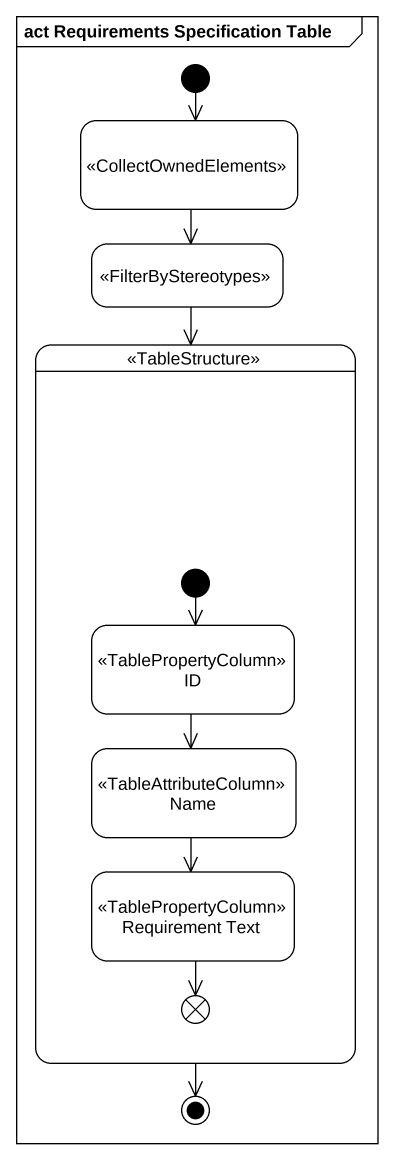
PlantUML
@startuml
mainframe act Requirements Specification Table
hide empty description
state " " as state1 <<CollectOwnedElements>>
state " " as state2 <<FilterByStereotypes>>
state " " as state3 <<TableStructure>> {
  state ID <<TablePropertyColumn>>
  state Name <<TableAttributeColumn>>
  state "Requirement Text" as Requirement_Text <<TablePropertyColumn>>
  state flowfinal1 <<end>>
  [*] --> ID
}
[*] --> state1
state1 --> state2
state2 --> state3
ID --> Name
Name --> Requirement_Text
Requirement_Text --> flowfinal1
state3 --> [*]
@enduml
